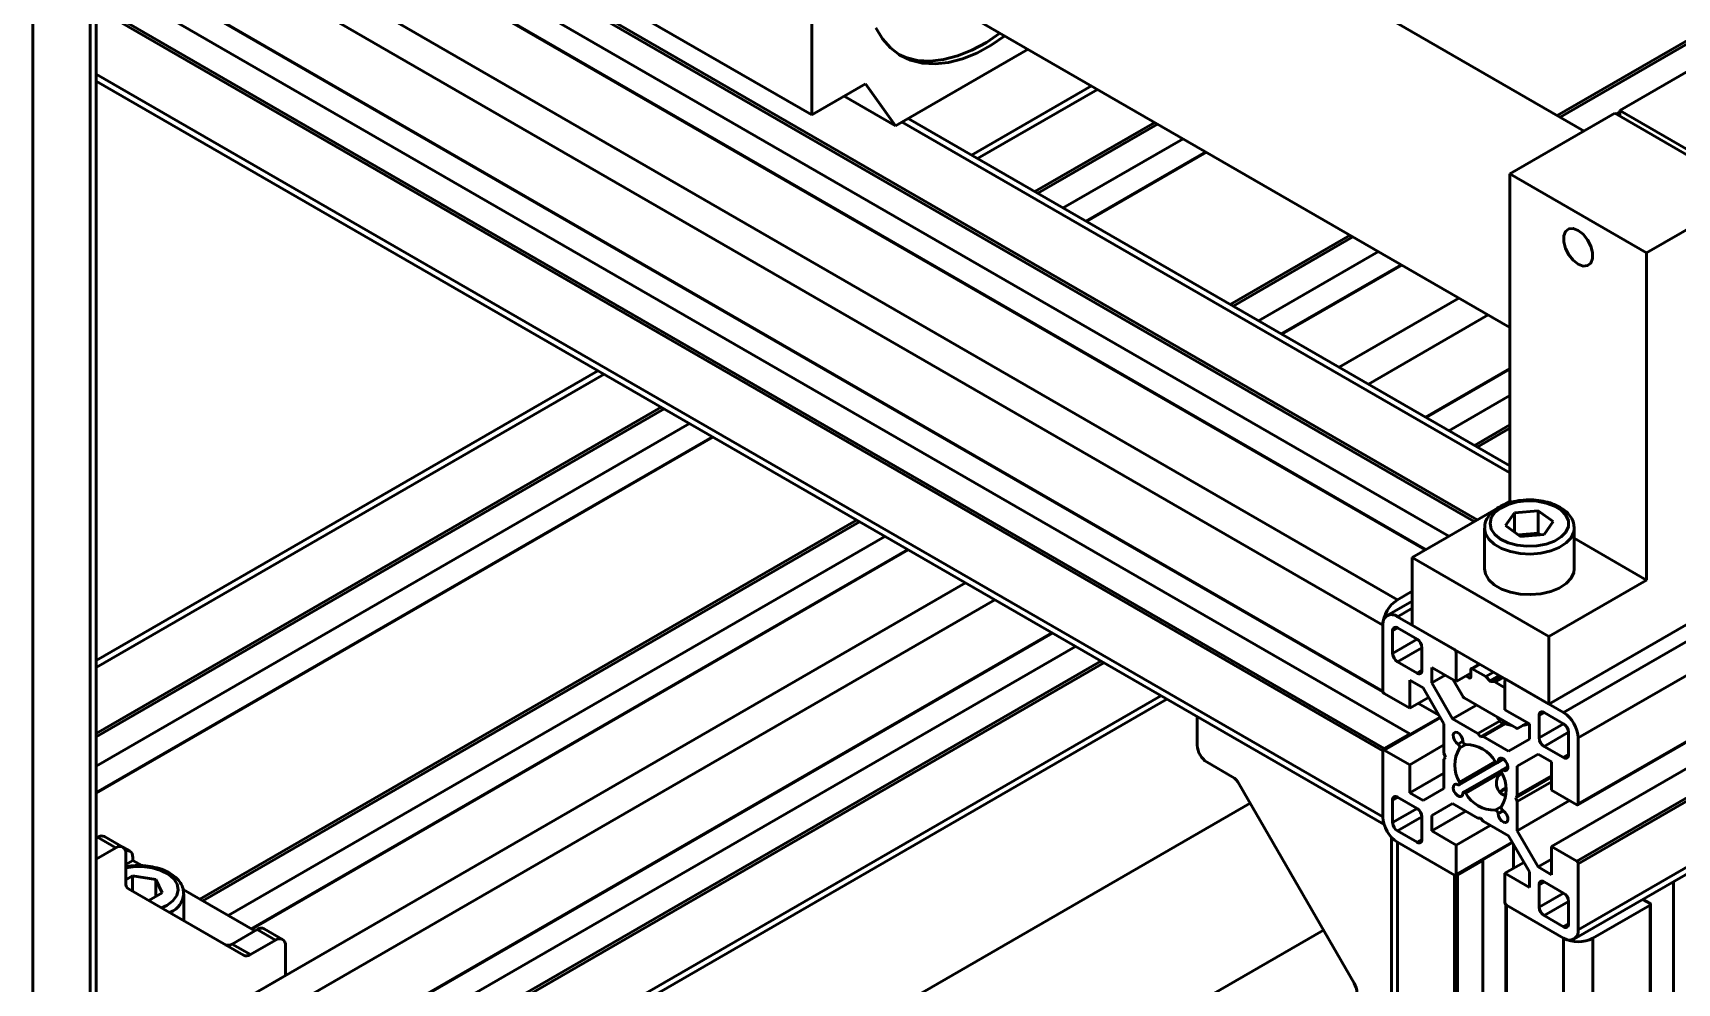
# Model space of a CAD drawing. Header units: millimetres. Extents: x 32504 to 36677, y 41990 to 42879.
# Drawn here: x 33497.46 to 33545.07, y 42369.51 to 42397.02 of the extents above; entities that cross this region are included whole.
import ezdxf

# ---------------------------------------------------------------- set-up
doc = ezdxf.new("R2010")
doc.units = ezdxf.units.MM
doc.layers.add('Net_dam', color=7, linetype='Continuous', lineweight=50)

msp = doc.modelspace()

# ---------------------------------------------------------------- linework, layer by layer
at = {"layer": 'Net_dam'}
for p, q in [((33499.1173, 42357.7724), (33499.1173, 42682.7557)), ((33499.293, 42358.0174), (33499.293, 42682.8571)), ((33497.4626, 42356.8172), (33497.4626, 42681.8005)), ((33618.1526, 42421.4269), (33541.7851, 42377.3409)), ((33618.5769, 42420.692), (33542.2094, 42376.606)), ((33583.6448, 42418.8974), (33541.6027, 42394.627)), ((33583.7297, 42418.8484), (33541.6875, 42394.578)), ((33542.1969, 42374.6678), (33618.5645, 42418.7539)), ((33618.5769, 42418.7813), (33542.2094, 42374.6953)), ((33617.7991, 42417.5483), (33541.4316, 42373.4623)), ((33618.5345, 42417.1238), (33542.1669, 42373.0377)), ((33618.5769, 42417.0503), (33542.2094, 42372.9642)), ((33618.5769, 42415.1396), (33542.2094, 42371.0535)), ((33542.0851, 42370.7788), (33618.4526, 42414.8649)), ((33499.293, 42406.002), (33539.2817, 42382.9171)), ((33499.293, 42405.9041), (33539.1968, 42382.8681)), ((33499.293, 42405.0549), (33538.4613, 42382.4435)), ((33537.8002, 42382.0618), (33499.293, 42404.2915)), ((33499.293, 42404.2713), (33537.7826, 42382.0517)), ((33542.3805, 42394.1779), (33526.466, 42403.3652)), ((33499.293, 42402.3609), (33536.9768, 42380.6065)), ((33499.293, 42401.3811), (33536.5525, 42379.8716)), ((33509.834, 42400.5216), (33520.0164, 42394.6435)), ((33499.293, 42399.4704), (33536.5525, 42377.9609)), ((33499.293, 42399.4501), (33536.5563, 42377.9384)), ((33520.0164, 42399.3605), (33520.0164, 42394.6435)), ((33499.293, 42398.6864), (33537.3303, 42376.7279)), ((33499.293, 42397.8373), (33536.5949, 42376.3034)), ((33523.4662, 42398.1689), (33540.2295, 42388.4917)), ((33499.293, 42397.7393), (33536.5525, 42376.2299)), ((33522.4428, 42394.3295), (33526.2799, 42396.5446)), ((33546.452, 42396.5283), (33543.4115, 42394.773)), ((33499.293, 42395.8286), (33536.5525, 42374.3192)), ((33499.293, 42395.6257), (33536.5906, 42374.0942)), ((33520.0164, 42394.6435), (33521.572, 42395.5415)), ((33521.572, 42395.5415), (33522.4428, 42394.3295)), ((33528.115, 42395.4852), (33524.6432, 42393.481)), ((33520.9576, 42395.1868), (33522.4428, 42394.3295)), ((33528.2907, 42395.3838), (33524.8189, 42393.3795)), ((33522.6324, 42394.4389), (33540.2295, 42384.2803)), ((33540.2295, 42384.4832), (33522.8081, 42394.5403)), ((33543.27, 42394.6914), (33540.2295, 42392.9361)), ((33543.27, 42394.6914), (33547.2298, 42392.4054)), ((33543.4115, 42394.724), (33543.3125, 42394.6669)), ((33543.4115, 42394.773), (33547.3713, 42392.4871)), ((33543.4115, 42394.6097), (33543.4115, 42394.773)), ((33529.9453, 42394.4286), (33526.4735, 42392.4243)), ((33530.0302, 42394.3796), (33526.5584, 42392.3754)), ((33530.7657, 42393.955), (33527.2939, 42391.9508)), ((33531.4268, 42393.5733), (33527.955, 42391.5691)), ((33531.4444, 42393.5632), (33527.9726, 42391.559)), ((33544.1893, 42390.6502), (33540.2295, 42392.9361)), ((33540.2295, 42392.9361), (33540.2295, 42383.4642)), ((33547.2298, 42392.4054), (33544.1893, 42390.6502)), ((33535.6022, 42391.1629), (33532.1304, 42389.1587)), ((33535.687, 42391.114), (33532.2152, 42389.1097)), ((33536.4225, 42390.6894), (33532.9507, 42388.6851)), ((33544.1893, 42390.6502), (33544.1893, 42381.1783)), ((33537.0837, 42390.3077), (33533.6119, 42388.3035)), ((33537.1012, 42390.2976), (33533.6294, 42388.2933)), ((33538.7559, 42389.3424), (33535.2841, 42387.3381)), ((33539.6045, 42388.8525), (33536.1327, 42386.8482)), ((33540.2295, 42387.3026), (33537.7876, 42385.8929)), ((33513.8256, 42387.2362), (33499.293, 42378.8466)), ((33514.0014, 42387.1347), (33499.293, 42378.6438)), ((33537.8051, 42385.8827), (33540.2295, 42387.2823)), ((33540.2295, 42386.5185), (33538.4666, 42385.5009)), ((33515.656, 42386.1795), (33499.293, 42376.7334)), ((33515.7408, 42386.1305), (33499.293, 42376.6354)), ((33516.4764, 42385.7059), (33499.293, 42375.7862)), ((33540.2295, 42385.6695), (33539.202, 42385.0763)), ((33540.2295, 42385.5715), (33539.2869, 42385.0274)), ((33517.1375, 42385.3243), (33499.293, 42375.0229)), ((33517.155, 42385.3141), (33499.293, 42375.0026)), ((33541.3608, 42377.5858), (33553.2402, 42384.4436)), ((33539.8471, 42383.2435), (33537.401, 42381.8314)), ((33540.2295, 42383.4642), (33539.9203, 42383.2857)), ((33540.3641, 42383.1261), (33540.1073, 42382.7532)), ((33540.2862, 42383.4315), (33540.2295, 42383.4642)), ((33541.0519, 42383.1842), (33540.3641, 42383.1261)), ((33540.3641, 42382.5657), (33540.3641, 42383.1261)), ((33541.0519, 42383.1842), (33541.483, 42382.8694)), ((33541.0519, 42382.531), (33541.0519, 42383.1842)), ((33521.3128, 42382.9139), (33502.2994, 42371.9376)), ((33521.3977, 42382.8649), (33502.3842, 42371.8887)), ((33539.4952, 42382.6807), (33539.4952, 42381.5049)), ((33540.5384, 42382.4384), (33540.1073, 42382.7532)), ((33541.0519, 42382.531), (33540.708, 42382.502)), ((33541.0519, 42382.531), (33541.1123, 42382.4869)), ((33541.2262, 42382.4965), (33541.483, 42382.8694)), ((33542.0952, 42381.5049), (33542.0952, 42382.6807)), ((33522.1332, 42382.4403), (33503.1197, 42371.4641)), ((33522.7943, 42382.0586), (33503.7809, 42371.0824)), ((33540.708, 42382.502), (33540.478, 42382.4825)), ((33541.2262, 42382.4965), (33540.5384, 42382.4384)), ((33544.1893, 42381.1783), (33542.0952, 42382.3872)), ((33522.8119, 42382.0485), (33503.7984, 42371.0722)), ((33541.3608, 42379.5455), (33537.401, 42381.8314)), ((33537.401, 42381.8314), (33537.401, 42379.8717)), ((33544.1893, 42381.1783), (33541.3608, 42379.5455)), ((33524.4665, 42381.0933), (33499.293, 42366.5609)), ((33537.401, 42380.8514), (33536.9768, 42380.6065)), ((33525.3151, 42380.6034), (33499.5415, 42365.7246)), ((33537.401, 42380.5644), (33536.6768, 42380.1463)), ((33537.401, 42380.3616), (33536.9768, 42380.1166)), ((33536.5525, 42379.8716), (33536.5525, 42377.9609)), ((33536.9768, 42379.79), (33536.8354, 42379.7084)), ((33536.8354, 42379.7084), (33536.8354, 42379.0551)), ((33538.6314, 42379.1614), (33536.9768, 42380.1166)), ((33537.5425, 42379.4635), (33536.9768, 42379.79)), ((33541.3608, 42377.5858), (33537.401, 42379.8717)), ((33527.6491, 42379.256), (33499.293, 42362.8864)), ((33499.5291, 42363.7865), (33526.9876, 42379.6379)), ((33526.97, 42379.6481), (33499.5415, 42363.8139)), ((33537.5426, 42379.4634), (33536.8354, 42379.0551)), ((33537.6839, 42379.2184), (33536.9768, 42378.8102)), ((33537.6839, 42378.5653), (33537.6839, 42379.2185)), ((33541.3608, 42379.5455), (33541.3608, 42377.5858)), ((33528.3845, 42378.8315), (33499.4991, 42362.1563)), ((33528.4693, 42378.7825), (33499.5415, 42362.0829)), ((33536.9768, 42378.8102), (33537.5425, 42378.4836)), ((33538.7163, 42379.1125), (33538.6738, 42379.088)), ((33538.6738, 42378.2388), (33538.6738, 42379.088)), ((33539.3493, 42378.747), (33539.1105, 42378.6092)), ((33539.3669, 42378.7369), (33539.1405, 42378.6062)), ((33537.3303, 42378.2795), (33537.7167, 42378.0564)), ((33537.3303, 42377.4629), (33537.3303, 42378.2795)), ((33537.6839, 42378.5653), (33537.5425, 42378.4836)), ((33537.9667, 42378.647), (33538.6738, 42378.2388)), ((33537.9667, 42378.2008), (33537.9667, 42378.647)), ((33538.3532, 42378.4239), (33537.9667, 42378.2008)), ((33538.8735, 42377.7948), (33538.5889, 42378.2878)), ((33539.0981, 42378.4837), (33538.6738, 42378.2388)), ((33538.9567, 42378.402), (33539.0557, 42378.3449)), ((33539.0557, 42378.3449), (33539.0981, 42378.3694)), ((33539.0981, 42378.3694), (33539.0981, 42378.5817)), ((33539.1405, 42378.6062), (33539.5308, 42378.3809)), ((33539.5308, 42378.3809), (33539.7571, 42378.5116)), ((33539.5308, 42378.3809), (33539.6479, 42378.2587)), ((33539.6479, 42378.2587), (33539.9216, 42378.4166)), ((33539.9534, 42378.3983), (33539.6797, 42378.2403)), ((33540.0232, 42378.358), (33539.7968, 42378.2273)), ((33540.0881, 42378.2715), (33540.0881, 42377.4223)), ((33540.1129, 42378.3062), (33540.1005, 42378.299)), ((33541.7851, 42377.3409), (33540.1305, 42378.296)), ((33530.1242, 42377.8272), (33499.5415, 42360.1722)), ((33536.5949, 42377.8874), (33537.3303, 42377.4629)), ((33537.8771, 42377.7786), (33537.3303, 42377.4629)), ((33537.7167, 42378.0564), (33538.3203, 42377.011)), ((33538.5703, 42377.1554), (33537.9667, 42378.2008)), ((33539.6797, 42378.2403), (33539.7968, 42378.2273)), ((33539.7968, 42378.2273), (33540.0881, 42378.0592)), ((33499.4172, 42359.8974), (33530.3, 42377.7257)), ((33537.5801, 42377.6071), (33538.1741, 42377.2642)), ((33539.2633, 42377.5555), (33538.5703, 42377.1554)), ((33540.424, 42376.8854), (33538.9035, 42377.7631)), ((33540.0881, 42377.4223), (33540.7952, 42377.0141)), ((33541.2194, 42377.3408), (33541.078, 42377.2591)), ((33541.7851, 42377.0142), (33541.2194, 42377.3408)), ((33531.1785, 42377.2186), (33531.1785, 42376.3926)), ((33538.2078, 42377.2058), (33536.5649, 42376.2573)), ((33538.2166, 42377.1905), (33536.5949, 42376.2544)), ((33538.3203, 42377.011), (33538.3203, 42376.1597)), ((33539.3075, 42376.7298), (33538.5703, 42377.1554)), ((33539.9503, 42377.1009), (33539.3075, 42376.7298)), ((33540.0173, 42377.0058), (33539.3809, 42376.6384)), ((33540.0972, 42377.0161), (33539.4544, 42376.645)), ((33539.9503, 42377.1009), (33539.8622, 42377.2097)), ((33540.0276, 42377.0292), (33540.0937, 42377.0639)), ((33540.2858, 42376.9652), (33540.0972, 42377.0161)), ((33540.7386, 42377.0468), (33540.454, 42376.8824)), ((33540.454, 42376.8824), (33540.7387, 42377.0467)), ((33540.7952, 42377.0141), (33540.7952, 42376.5679)), ((33541.078, 42377.2591), (33541.078, 42376.6059)), ((33541.7852, 42377.0142), (33541.078, 42376.6059)), ((33537.3303, 42376.7279), (33536.5949, 42376.3034)), ((33537.3303, 42376.6992), (33537.3303, 42376.7279)), ((33538.3203, 42376.4013), (33537.3303, 42375.8298)), ((33538.8724, 42376.5083), (33538.7296, 42376.4259)), ((33538.9562, 42376.411), (33538.772, 42376.3047)), ((33539.3809, 42376.6384), (33539.3075, 42376.7298)), ((33539.4544, 42376.645), (33539.3809, 42376.6384)), ((33540.1916, 42376.2194), (33539.4544, 42376.645)), ((33540.7952, 42376.5679), (33540.1916, 42376.2194)), ((33541.9265, 42376.7692), (33541.2194, 42376.361)), ((33541.2194, 42376.361), (33541.7851, 42376.0344)), ((33541.9265, 42376.1161), (33541.9265, 42376.7693)), ((33542.2094, 42374.6953), (33542.2094, 42376.606)), ((33531.4613, 42375.9027), (33532.1927, 42375.4805)), ((33536.5525, 42376.2299), (33536.5525, 42374.3192)), ((33537.3303, 42375.8298), (33536.5949, 42376.2544)), ((33538.3203, 42376.1597), (33538.3627, 42376.0504)), ((33538.3627, 42376.0504), (33538.3203, 42375.99)), ((33538.3203, 42375.99), (33538.3203, 42375.1388)), ((33538.7654, 42375.2488), (33540.0487, 42375.9897)), ((33539.8056, 42375.9207), (33538.7718, 42375.324)), ((33539.8738, 42375.8889), (33540.0486, 42375.9898)), ((33540.0293, 42376.0022), (33539.8895, 42375.9215)), ((33540.4416, 42375.7864), (33541.0452, 42376.1349)), ((33541.0453, 42376.1349), (33540.4416, 42375.7864)), ((33541.0452, 42376.1349), (33541.4316, 42375.9119)), ((33541.4316, 42375.9119), (33541.4316, 42375.0953)), ((33541.9265, 42376.116), (33541.7851, 42376.0344)), ((33537.3303, 42375.0133), (33537.3303, 42375.8298)), ((33538.3203, 42375.5848), (33537.3303, 42375.0133)), ((33539.994, 42375.6747), (33538.8881, 42375.0362)), ((33539.99, 42375.6014), (33538.9562, 42375.0046)), ((33540.1713, 42375.7772), (33539.9965, 42375.6763)), ((33540.1724, 42375.7546), (33540.0324, 42375.6738)), ((33541.4316, 42375.4707), (33540.3992, 42374.8748)), ((33540.4416, 42374.9351), (33540.4416, 42375.7864)), ((33541.4316, 42375.5066), (33540.4416, 42374.9351)), ((33532.3927, 42375.2694), (33535.7201, 42369.5061)), ((33537.7167, 42374.7902), (33537.3303, 42375.0133)), ((33538.3203, 42375.1388), (33537.7167, 42374.7902)), ((33540.3992, 42374.8748), (33540.4416, 42374.9351)), ((33541.4316, 42375.3369), (33540.4416, 42374.7654)), ((33541.4316, 42375.0953), (33542.1669, 42374.6708)), ((33476.207, 42342.097), (33532.7119, 42374.7166)), ((33536.9768, 42374.8908), (33536.8354, 42374.8091)), ((33536.8354, 42374.8091), (33536.8354, 42374.1559)), ((33537.5426, 42374.5641), (33536.8354, 42374.1559)), ((33537.5425, 42374.5642), (33536.9768, 42374.8908)), ((33537.9667, 42374.3572), (33538.5703, 42374.7058)), ((33538.5704, 42374.7057), (33537.9667, 42374.3572)), ((33538.9568, 42374.4826), (33537.9667, 42373.911)), ((33538.5703, 42374.7058), (33539.3075, 42374.2802)), ((33539.9898, 42374.6205), (33539.8057, 42374.5142)), ((33540.0323, 42374.4993), (33539.8895, 42374.4168)), ((33540.4416, 42374.7654), (33540.3992, 42374.8748)), ((33541.9596, 42374.7905), (33540.4416, 42373.9142)), ((33540.4416, 42373.9142), (33540.4416, 42374.7654)), ((33537.6839, 42374.3191), (33536.9768, 42373.9109)), ((33537.6839, 42373.666), (33537.6839, 42374.3193)), ((33537.9667, 42373.911), (33537.9667, 42374.3572)), ((33539.6639, 42374.0744), (33538.6738, 42373.5028)), ((33539.3075, 42374.2802), (33539.3809, 42374.2868)), ((33539.3809, 42374.2868), (33539.4544, 42374.1953)), ((33539.4544, 42374.1953), (33540.1916, 42373.7698)), ((33499.293, 42373.7056), (33499.3365, 42373.7307)), ((33499.8668, 42373.4245), (33499.3365, 42373.7307)), ((33500.0668, 42373.4443), (33499.5365, 42373.7505)), ((33536.801, 42373.7298), (33536.801, 42341.1676)), ((33536.9768, 42373.9109), (33537.5425, 42373.5844)), ((33536.9768, 42373.5843), (33538.6314, 42372.6291)), ((33536.9768, 42340.9227), (33536.9768, 42373.5843)), ((33537.6839, 42373.666), (33537.5425, 42373.5844)), ((33538.6738, 42373.5028), (33537.9667, 42373.911)), ((33538.6614, 42372.6261), (33540.3043, 42373.5746)), ((33540.2955, 42373.5898), (33538.6738, 42372.6536)), ((33538.6738, 42372.6536), (33538.6738, 42373.5028)), ((33540.1916, 42373.7698), (33540.7952, 42372.7244)), ((33540.338, 42372.8307), (33540.338, 42373.5161)), ((33541.0452, 42372.8688), (33540.4416, 42373.9142)), ((33499.8668, 42373.4245), (33499.293, 42373.0933)), ((33500.2719, 42373.3251), (33500.0787, 42373.4366)), ((33500.1496, 42372.4166), (33500.1496, 42373.2612)), ((33500.3547, 42373.0603), (33500.1496, 42372.9419)), ((33500.3547, 42373.0603), (33500.3547, 42373.1419)), ((33500.6192, 42372.9076), (33500.3547, 42373.0603)), ((33539.4517, 42373.0536), (33538.7163, 42372.6291)), ((33539.4268, 42373.068), (33539.4517, 42373.0536)), ((33539.4517, 42340.392), (33539.4517, 42373.0536)), ((33541.4316, 42373.0918), (33541.0452, 42372.8688)), ((33541.4316, 42373.4623), (33541.4316, 42372.6457)), ((33542.1669, 42373.0377), (33541.4316, 42373.4623)), ((33500.3516, 42372.6113), (33500.1496, 42372.4947)), ((33501.023, 42372.5074), (33500.3516, 42372.6113)), ((33500.3516, 42372.1647), (33500.3516, 42372.6113)), ((33538.6314, 42339.9675), (33538.6314, 42372.6291)), ((33538.7163, 42339.9675), (33538.7163, 42372.6291)), ((33540.6348, 42373.0021), (33540.0881, 42372.6864)), ((33540.0881, 42372.6864), (33540.0881, 42371.8372)), ((33540.7952, 42372.2782), (33540.0881, 42372.6864)), ((33540.7952, 42372.7244), (33540.7952, 42372.2782)), ((33541.4316, 42372.6457), (33541.0452, 42372.8688)), ((33542.2094, 42371.0535), (33542.2094, 42372.9642)), ((33503.5599, 42370.312), (33500.2325, 42372.2335)), ((33500.8161, 42371.8965), (33501.2029, 42372.1198)), ((33501.023, 42372.5074), (33501.2029, 42372.1198)), ((33501.023, 42372.0159), (33501.023, 42372.5074)), ((33503.8902, 42371.0193), (33501.8137, 42372.218)), ((33501.8315, 42371.3101), (33501.8315, 42372.093)), ((33541.2194, 42372.4415), (33541.078, 42372.3599)), ((33541.078, 42372.3599), (33541.078, 42371.7067)), ((33541.7852, 42372.1149), (33541.078, 42371.7067)), ((33541.7851, 42372.115), (33541.2194, 42372.4416)), ((33544.9671, 42340.392), (33544.9671, 42372.4426)), ((33540.1129, 42371.7783), (33540.1129, 42339.1266)), ((33540.1305, 42371.7637), (33541.7851, 42370.8085)), ((33540.1305, 42339.1021), (33540.1305, 42371.7637)), ((33541.9265, 42371.8699), (33541.2194, 42371.4617)), ((33541.9265, 42371.2168), (33541.9265, 42371.87)), ((33544.2883, 42371.7637), (33542.6336, 42370.8085)), ((33544.0821, 42371.9317), (33544.2883, 42371.8127)), ((33544.2883, 42339.1021), (33544.2883, 42371.7637)), ((33544.3058, 42339.1266), (33544.3058, 42371.7882)), ((33501.4507, 42371.5623), (33501.4223, 42371.5464)), ((33541.2194, 42371.4617), (33541.7851, 42371.1351)), ((33541.9265, 42371.2168), (33541.7851, 42371.1351)), ((33476.207, 42337.1978), (33534.8334, 42371.042)), ((33503.961, 42371.0601), (33503.2296, 42370.6379)), ((33503.2296, 42370.6379), (33503.7599, 42370.3318)), ((33504.4913, 42370.754), (33503.7599, 42370.3318)), ((33504.4913, 42370.754), (33503.961, 42371.0601)), ((33504.6913, 42370.7738), (33504.1609, 42371.0799)), ((33541.7851, 42338.1469), (33541.7851, 42370.8085)), ((33542.6336, 42338.1469), (33542.6336, 42370.8085)), ((33504.7741, 42369.7251), (33504.7741, 42370.5906)), ((33499.293, 42366.5609), (33504.7741, 42369.7251))]:
    msp.add_line(p, q, dxfattribs=at)
at = {"layer": 'Net_dam', "flags": 128}
for points in [[(33525.6078, 42396.9326), (33525.2123, 42396.6649), (33524.7936, 42396.4376), (33524.3793, 42396.2698), (33523.9752, 42396.164), (33523.587, 42396.1217), (33523.2202, 42396.1435), (33522.8798, 42396.229), (33522.5708, 42396.3771), (33522.2973, 42396.5857), (33522.0633, 42396.8518), (33521.872, 42397.1717)], [(33522.538, 42396.3977), (33522.7384, 42396.3107), (33523.0788, 42396.2252), (33523.4456, 42396.2034), (33523.8338, 42396.2457), (33524.2379, 42396.3515), (33524.6522, 42396.5192), (33525.0709, 42396.7466), (33525.4664, 42397.0142)], [(33542.2094, 42391.3032), (33542.3545, 42391.1899), (33542.4821, 42391.0312), (33542.5768, 42390.8461), (33542.6272, 42390.6572), (33542.6272, 42390.487), (33542.5768, 42390.3562), (33542.4821, 42390.2805), (33542.3545, 42390.2691), (33542.2094, 42390.3234), (33542.0643, 42390.4367), (33541.9367, 42390.5954), (33541.8419, 42390.7804), (33541.7916, 42390.9694), (33541.7916, 42391.1396), (33541.8419, 42391.2704), (33541.9367, 42391.346), (33542.0643, 42391.3574), (33542.2094, 42391.3032)], [(33541.8545, 42382.5682), (33541.926, 42382.728), (33541.9264, 42382.8929), (33541.8557, 42383.0528), (33541.7183, 42383.1974), (33541.523, 42383.3178), (33541.2819, 42383.4064), (33541.0103, 42383.4576), (33540.7251, 42383.4682), (33540.4443, 42383.4375), (33540.1856, 42383.3675), (33539.9652, 42383.2625), (33539.7969, 42383.1291), (33539.6914, 42382.9758), (33539.6552, 42382.8122), (33539.6906, 42382.6485), (33539.7954, 42382.4951), (33539.9631, 42382.3615), (33540.183, 42382.2561), (33540.4414, 42382.1857), (33540.722, 42382.1546), (33541.0073, 42382.1647), (33541.2791, 42382.2155), (33541.5206, 42382.3037), (33541.7165, 42382.4238), (33541.8545, 42382.5682)], [(33542.0032, 42382.4035), (33541.8599, 42382.2501), (33541.6592, 42382.12), (33541.4119, 42382.02), (33541.1314, 42381.9557), (33540.8327, 42381.9305), (33540.532, 42381.9457), (33540.2455, 42382.0006), (33539.9887, 42382.0921), (33539.7753, 42382.2153), (33539.6169, 42382.3636), (33539.522, 42382.5291), (33539.4952, 42382.6826)], [(33542.0951, 42382.6737), (33542.0814, 42382.5718), (33542.0032, 42382.4035)], [(33539.4952, 42381.5049), (33539.522, 42381.3532), (33539.6169, 42381.1878), (33539.7753, 42381.0395), (33539.9887, 42380.9163), (33540.2455, 42380.8248), (33540.532, 42380.7699), (33540.8327, 42380.7547), (33541.1314, 42380.7799), (33541.4119, 42380.8442), (33541.6592, 42380.9441), (33541.8599, 42381.0743), (33542.0032, 42381.2276)], [(33542.0032, 42381.2276), (33542.0814, 42381.3959), (33542.0952, 42381.5049)], [(33540.7894, 42377.0175), (33540.6951, 42376.9858), (33540.5975, 42376.9652)], [(33538.8724, 42376.5084), (33538.8591, 42376.5835), (33538.8229, 42376.6594), (33538.7702, 42376.7227), (33538.7104, 42376.7618), (33538.6544, 42376.7699), (33538.612, 42376.7455), (33538.591, 42376.6928), (33538.5951, 42376.6215), (33538.6235, 42376.5442), (33538.6712, 42376.4749), (33538.7296, 42376.4259)], [(33539.8895, 42375.9215), (33539.8871, 42375.9067), (33539.8811, 42375.8952), (33539.8719, 42375.8879), (33539.8602, 42375.8854), (33539.8467, 42375.8877), (33539.8325, 42375.8947), (33539.8185, 42375.9059), (33539.8057, 42375.9206)], [(33540.0324, 42375.6738), (33540.0908, 42375.6554), (33540.1384, 42375.6697), (33540.1668, 42375.7142), (33540.1709, 42375.7808), (33540.1499, 42375.8576), (33540.1076, 42375.9309), (33540.0516, 42375.9876), (33539.9919, 42376.0174), (33539.9392, 42376.0152), (33539.9029, 42375.9812), (33539.8895, 42375.9215)], [(33539.9899, 42375.6015), (33539.9836, 42375.6199), (33539.9809, 42375.6376), (33539.9819, 42375.6534), (33539.9866, 42375.6662), (33539.9946, 42375.6751), (33540.0055, 42375.6795), (33540.0184, 42375.6791), (33540.0324, 42375.6738)], [(33538.7296, 42375.2513), (33538.6712, 42375.2697), (33538.6235, 42375.2554), (33538.5951, 42375.211), (33538.591, 42375.1444), (33538.612, 42375.0675), (33538.6544, 42374.9941), (33538.7104, 42374.9375), (33538.7702, 42374.9077), (33538.8229, 42374.9101), (33538.8591, 42374.9442), (33538.8724, 42375.004)], [(33538.7718, 42375.324), (33538.7782, 42375.3056), (33538.781, 42375.2878), (33538.7801, 42375.2719), (33538.7754, 42375.2591), (33538.7674, 42375.2501), (33538.7565, 42375.2457), (33538.7436, 42375.2461), (33538.7296, 42375.2513)], [(33538.8724, 42375.004), (33538.8748, 42375.0187), (33538.8809, 42375.0301), (33538.8901, 42375.0373), (33538.9018, 42375.0398), (33538.9153, 42375.0375), (33538.9295, 42375.0304), (33538.9434, 42375.0192), (33538.9562, 42375.0046)], [(33540.117, 42375.15), (33540.0173, 42375.1036), (33539.9362, 42375.0453)], [(33540.1129, 42375.1277), (33540.0297, 42375.0879), (33539.9528, 42375.033)], [(33539.8895, 42374.4168), (33539.9028, 42374.3418), (33539.939, 42374.2658), (33539.9917, 42374.2025), (33540.0514, 42374.1633), (33540.1075, 42374.1552), (33540.1498, 42374.1797), (33540.1709, 42374.2323), (33540.1668, 42374.3036), (33540.1384, 42374.3809), (33540.0907, 42374.4503), (33540.0323, 42374.4993)], [(33500.1412, 42373.3353), (33500.1801, 42373.3429), (33500.229, 42373.3409), (33500.2719, 42373.325), (33500.307, 42373.2959), (33500.3332, 42373.2545), (33500.3493, 42373.2025), (33500.3547, 42373.1419)], [(33501.184, 42371.684), (33501.3376, 42371.7583), (33501.5127, 42371.8887), (33501.6262, 42372.0401), (33501.6709, 42372.203), (33501.644, 42372.3672), (33501.5472, 42372.5224), (33501.3866, 42372.6589), (33501.1723, 42372.768), (33500.9176, 42372.8429), (33500.6388, 42372.8788), (33500.3532, 42372.8737), (33500.1496, 42372.8438)]]:
    msp.add_lwpolyline(points, dxfattribs=at)
at = {"layer": 'Net_dam'}
for centre, radius, start, end in [((33540.7824, 42381.5751), 0.9299, 94.59025, 107.34632), ((33540.7956, 42381.4984), 1.0073, 76.87401, 94.98577), ((33536.8112, 42379.9136), 0.262, 50.79671, 189.21404), ((33537.4736, 42379.8297), 0.9221, 122.60548, 177.39452), ((33536.9216, 42379.7223), 0.0873, 50.79671, 189.21404), ((33537.3768, 42379.2045), 0.3074, 2.60548, 57.39452), ((33537.1424, 42379.0691), 0.3074, 182.60548, 237.39452), ((33538.5817, 42379.0838), 0.0922, 2.60548, 57.39452), ((33537.5977, 42378.5513), 0.0873, 230.79671, 9.21404), ((33539.0722, 42378.3652), 0.0262, 230.79671, 9.21404), ((33539.124, 42378.5859), 0.0262, 50.79671, 189.21404), ((33539.69, 42378.2949), 0.0556, 220.71587, 259.28951), ((33540.1139, 42378.2757), 0.0262, 50.79671, 189.21404), ((33536.6446, 42377.9651), 0.0922, 182.60548, 237.39452), ((33538.9494, 42377.8366), 0.0866, 208.85561, 238.04533), ((33541.1642, 42377.2731), 0.0873, 50.79671, 189.21404), ((33541.2882, 42376.5641), 0.9221, 2.60548, 57.39452), ((33540.4416, 42376.9099), 0.0302, 234.38183, 294.31395), ((33541.6195, 42376.7553), 0.3074, 2.60548, 57.39452), ((33531.7926, 42376.4206), 0.6147, 182.60548, 237.39452), ((33538.6821, 42376.3412), 0.0971, 337.88163, 60.70358), ((33538.9694, 42376.5071), 0.097, 179.24551, 262.2129), ((33538.975, 42375.4627), 0.9485, 28.8668, 91.13787), ((33541.385, 42376.6199), 0.3074, 182.60548, 237.39452), ((33536.5784, 42376.2341), 0.0262, 50.79671, 189.21404), ((33536.6446, 42376.2257), 0.0922, 122.60548, 177.39452), ((33539.5837, 42375.8142), 0.9484, 148.8565, 211.12132), ((33541.8403, 42376.1021), 0.0873, 230.79671, 9.21404), ((33531.8873, 42374.9909), 0.577, 28.85561, 58.04533), ((33539.1778, 42375.111), 0.9487, 328.8711, 31.13032), ((33539.7868, 42375.4625), 0.9485, 208.86542, 271.14008), ((33536.9216, 42374.8231), 0.0873, 50.79671, 189.21404), ((33537.3768, 42374.3053), 0.3074, 2.60548, 57.39452), ((33539.7925, 42374.418), 0.097, 359.29233, 82.19059), ((33540.0797, 42374.5839), 0.097, 157.77311, 240.73607), ((33542.1835, 42374.6911), 0.0262, 230.79671, 9.21404), ((33537.4736, 42374.3611), 0.9221, 182.60548, 237.39452), ((33537.1424, 42374.1699), 0.3074, 182.60548, 237.39452), ((33499.4536, 42373.5671), 0.2012, 65.69288, 125.61758), ((33537.5977, 42373.652), 0.0873, 230.79671, 9.21404), ((33499.9772, 42373.2891), 0.1747, 350.78596, 129.20329), ((33542.1173, 42372.96), 0.0922, 2.60548, 57.39452), ((33538.648, 42372.6494), 0.0262, 230.79671, 9.21404), ((33538.6738, 42372.711), 0.0922, 242.60967, 297.39033), ((33500.3499, 42372.3969), 0.2012, 174.37962, 234.30196), ((33501.1976, 42372.1464), 0.6366, 293.43224, 354.72095), ((33541.1642, 42372.3739), 0.0873, 50.79671, 189.21404), ((33541.6195, 42371.8561), 0.3074, 2.60548, 57.39452), ((33540.1802, 42371.8414), 0.0922, 182.60548, 237.39452), ((33541.385, 42371.7206), 0.3074, 182.60548, 237.39452), ((33544.279, 42371.7882), 0.0262, 290.78342, 69.21658), ((33541.8403, 42371.2028), 0.0873, 230.79671, 9.21404), ((33503.1117, 42370.8033), 0.2031, 247.4236, 305.46513), ((33504.0781, 42370.8966), 0.2012, 65.69288, 125.61758), ((33504.6017, 42370.6186), 0.1747, 350.78596, 129.20329), ((33541.9507, 42371.0116), 0.262, 230.79671, 9.21404), ((33542.2094, 42371.6274), 0.9222, 242.60967, 297.39033), ((33503.6427, 42370.4953), 0.2012, 245.68605, 305.61817), ((33535.2262, 42369.2076), 0.5771, 1.9565, 31.14373)]:
    msp.add_arc(centre, radius, start, end, dxfattribs=at)
for major_axis, ratio, start_param, end_param in [((0.5058, -0.4626), 0.6978748, 4.3209845, 4.4950675), ((0.5982, 0.2106), 0.2183122, 3.8502734, 4.0243565)]:
    msp.add_ellipse((33540.4416, 42377.2507), major_axis=major_axis, ratio=ratio, start_param=start_param, end_param=end_param, dxfattribs=at)
for points, knots in [([(33542.0904, 42382.672), (33542.0888, 42382.7236), (33542.0853, 42382.8365), (33542.0054, 42383.0006), (33541.8741, 42383.1553), (33541.6903, 42383.2883), (33541.4612, 42383.3942), (33541.1976, 42383.4667), (33540.9145, 42383.5019), (33540.6257, 42383.4985), (33540.3447, 42383.4566), (33540.0841, 42383.3773), (33539.8562, 42383.2624), (33539.6779, 42383.1194), (33539.5599, 42382.9567), (33539.4984, 42382.8086), (33539.5022, 42382.7164), (33539.5035, 42382.6837)], [0, 0, 0, 0, 0.0546474, 0.1197344, 0.1862617, 0.2559753, 0.3278825, 0.4002121, 0.4723326, 0.5443453, 0.6164951, 0.6889957, 0.7621528, 0.8361181, 0.9021151, 0.9652892, 1, 1, 1, 1]), ([(33539.995, 42375.598), (33539.9644, 42375.573), (33539.8977, 42375.5184), (33539.8443, 42375.3859), (33539.8345, 42375.2259), (33539.8947, 42375.0706), (33539.9979, 42374.9688), (33540.0839, 42374.9477), (33540.1129, 42374.9405)], [0, 0, 0, 0, 0.1397006, 0.3043828, 0.4964954, 0.7075167, 0.9011253, 1, 1, 1, 1]), ([(33501.8266, 42372.0866), (33501.8249, 42372.1378), (33501.8212, 42372.2503), (33501.7411, 42372.4138), (33501.6095, 42372.5684), (33501.4254, 42372.7014), (33501.1961, 42372.807), (33500.9323, 42372.8795), (33500.6495, 42372.9136), (33500.3796, 42372.9134), (33500.215, 42372.8843), (33500.1423, 42372.8714)], [0, 0, 0, 0, 0.0901838, 0.1985029, 0.3092491, 0.4252996, 0.5449848, 0.6653601, 0.7853866, 0.9052356, 1, 1, 1, 1])]:
    msp.add_open_spline(points, degree=3, knots=knots, dxfattribs=at)

doc.saveas('drawing.dxf')
